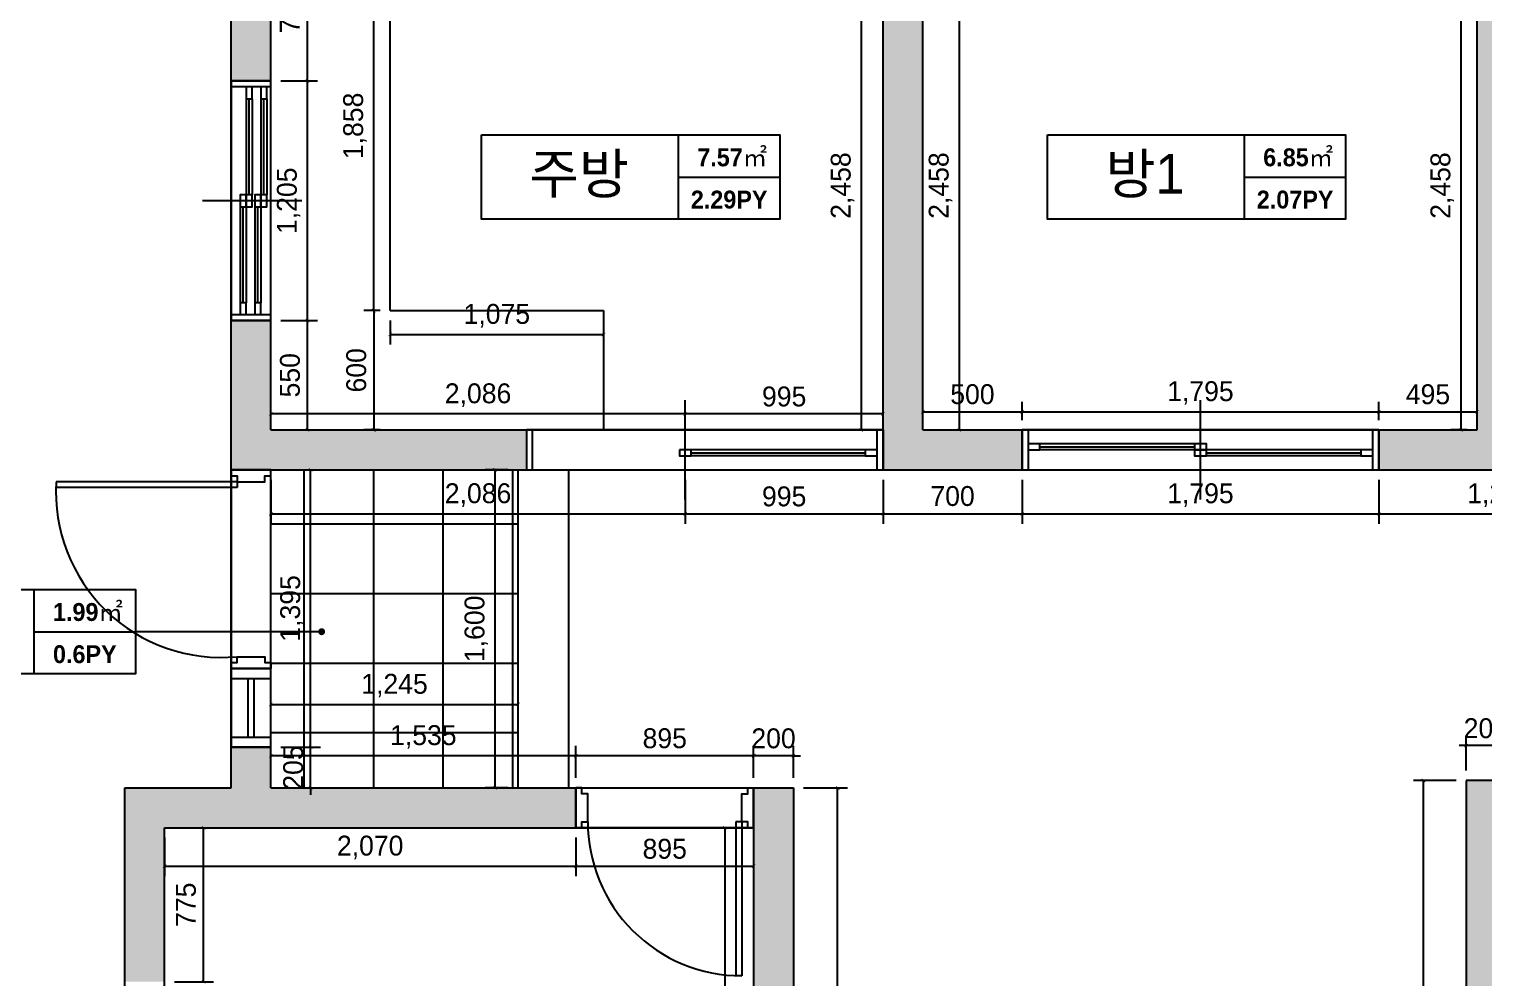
# Model space of a CAD drawing. Header units: inches. Extents: x 7740 to 83056, y -9304 to 75068.
# Drawn here: x 11438 to 18760, y 57904 to 62675 of the extents above; entities that cross this region are included whole.
import ezdxf
from ezdxf.enums import TextEntityAlignment as Align

# ---------------------------------------------------------------- set-up
doc = ezdxf.new("R2010")
doc.units = ezdxf.units.IN
doc.header["$LTSCALE"] = 50
doc.header["$MEASUREMENT"] = 0
for name, color, linetype in [('0-LINE', 7, 'Continuous'), ('02-WAL', 2, 'Continuous'), ('03-TEXT', 3, 'Continuous'), ('04-WIN', 4, 'Continuous'), ('06-FUR', 6, 'Continuous'), ('07-DIM', 5, 'Continuous'), ('07-DIM WAL', 5, 'Continuous'), ('08-HAT', 8, 'Continuous'), ('253', 253, 'Continuous'), ('도면층2', 2, 'Continuous'), ('도면층4', 4, 'Continuous'), ('도면층5', 5, 'Continuous')]:
    doc.layers.add(name, color=color, linetype=linetype)
doc.styles.add('넥슨고딕', font='NEXONLv1GothicBold.ttf')
doc.styles.add('마감재', font='stylu.ttf')
doc.styles.add('코레일둥고', font='Korail_Round_Gothic_Medium.ttf')
doc.dimstyles.new('벽치수 Copy of DIM-50', dxfattribs={"dimscale": 50, "dimtxt": 2, "dimasz": 0.7, "dimexe": 1, "dimexo": 1, "dimgap": 0.7, "dimtad": 1, "dimdec": 0, "dimzin": 1, "dimdsep": 46, "dimlunit": 6, "dimtxsty": '마감재', "dimblk": 'ARCHTICK', "dimcen": -0.09, "dimclrd": 256, "dimclre": 256, "dimclrt": 3, "dimadec": 0, "dimazin": 0, "dimtfac": 1, "dimtdec": 0, "dimtix": 1, "dimtmove": 2, "dimatfit": 0, "dimldrblk": 'ARCHTICK', "dimfxl": 0, "dimtolj": 1, "dimtzin": 0, "dimarcsym": 0})

# ---------------------------------------------------------------- blocks, each defined once
blk = doc.blocks.new('_ARCHTICK')
at = {"color": 0, "linetype": 'ByBlock', "const_width": 0.075}
blk.add_lwpolyline([(-0.25, -0.25), (0.25, 0.25)], dxfattribs=at)
blk = doc.blocks.new('*D10')
at = {"layer": '07-DIM', "lineweight": -2}
for p, q in [((18619.9, 58896.2), (18406.2, 58896.2)), ((18456.2, 55599.2), (18456.2, 58896.2)), ((18619.9, 55599.2), (18406.2, 55599.2))]:
    blk.add_line(p, q, dxfattribs=at)
at = {"layer": 'Defpoints', "color": 0}
for p in [(18456.2, 58896.2), (18669.9, 58896.2), (18669.9, 55599.2)]:
    blk.add_point(p, dxfattribs=at)
at = {"layer": '07-DIM', "lineweight": -2, "xscale": 35, "yscale": 35, "zscale": 35}
for p, rotation in [((18456.2, 58896.2), 90), ((18456.2, 55599.2), 270)]:
    blk.add_blockref('_ARCHTICK', p, dxfattribs=dict(at, rotation=rotation))
at = {"layer": '07-DIM', "color": 3, "insert": (18362.2, 57247.7), "char_height": 100, "attachment_point": 5, "rotation": 90, "style": '마감재'}
blk.add_mtext('\\A1;3,297', dxfattribs=at)
blk = doc.blocks.new('*D41')
at = {"layer": '07-DIM WAL', "lineweight": -2}
for p, q in [((15334.9, 58859.2), (15557.5, 58859.2)), ((15507.5, 55599.2), (15507.5, 58859.2)), ((15334.9, 55599.2), (15557.5, 55599.2))]:
    blk.add_line(p, q, dxfattribs=at)
at = {"layer": 'Defpoints', "color": 0}
for p in [(15284.9, 58859.2), (15507.5, 58859.2), (15284.9, 55599.2)]:
    blk.add_point(p, dxfattribs=at)
at = {"layer": '07-DIM WAL', "lineweight": -2, "xscale": 35, "yscale": 35, "zscale": 35}
for p, rotation in [((15507.5, 58859.2), 90), ((15507.5, 55599.2), 270)]:
    blk.add_blockref('_ARCHTICK', p, dxfattribs=dict(at, rotation=rotation))
at = {"layer": '07-DIM WAL', "color": 3, "insert": (15413.2, 57229.2), "char_height": 100, "attachment_point": 5, "rotation": 90, "style": '마감재'}
blk.add_mtext('\\A1;3,260', dxfattribs=at)
blk = doc.blocks.new('*D42')
at = {"layer": '07-DIM WAL', "lineweight": -2}
for p, q in [((15084.9, 59021.3), (15049.9, 59021.3)), ((15084.9, 58909.2), (15084.9, 59071.3)), ((15284.9, 59021.3), (15084.9, 59021.3)), ((15284.9, 58909.2), (15284.9, 59071.3)), ((15284.9, 59021.3), (15319.9, 59021.3))]:
    blk.add_line(p, q, dxfattribs=at)
at = {"layer": 'Defpoints', "color": 0}
for p in [(15084.9, 59021.3), (15084.9, 58859.2), (15284.9, 58859.2)]:
    blk.add_point(p, dxfattribs=at)
at = {"layer": '07-DIM WAL', "lineweight": -2, "xscale": 35, "yscale": 35, "zscale": 35}
blk.add_blockref('_ARCHTICK', (15084.9, 59021.3), dxfattribs=at)
at = {"layer": '07-DIM WAL', "lineweight": -2, "xscale": 35, "yscale": 35, "zscale": 35, "rotation": 180}
blk.add_blockref('_ARCHTICK', (15284.9, 59021.3), dxfattribs=at)
at = {"layer": '07-DIM WAL', "color": 3, "insert": (15184.9, 59108), "char_height": 100, "attachment_point": 5, "style": '마감재'}
blk.add_mtext('\\A1;200', dxfattribs=at)
blk = doc.blocks.new('*D43')
at = {"layer": '07-DIM WAL', "lineweight": -2}
for p, q in [((14189.9, 58909.2), (14189.9, 59071.3)), ((15084.9, 59021.3), (14189.9, 59021.3)), ((15084.9, 58909.2), (15084.9, 59071.3))]:
    blk.add_line(p, q, dxfattribs=at)
at = {"layer": 'Defpoints', "color": 0}
for p in [(14189.9, 59021.3), (14189.9, 58859.2), (15084.9, 58859.2)]:
    blk.add_point(p, dxfattribs=at)
at = {"layer": '07-DIM WAL', "lineweight": -2, "xscale": 35, "yscale": 35, "zscale": 35, "rotation": 180}
blk.add_blockref('_ARCHTICK', (14189.9, 59021.3), dxfattribs=at)
at = {"layer": '07-DIM WAL', "lineweight": -2, "xscale": 35, "yscale": 35, "zscale": 35}
blk.add_blockref('_ARCHTICK', (15084.9, 59021.3), dxfattribs=at)
at = {"layer": '07-DIM WAL', "color": 3, "insert": (14637.4, 59108.4), "char_height": 100, "attachment_point": 5, "style": '마감재'}
blk.add_mtext('\\A1;895', dxfattribs=at)
blk = doc.blocks.new('*D44')
at = {"layer": '07-DIM WAL', "lineweight": -2}
for p, q in [((12654.9, 58909.2), (12654.9, 59071.3)), ((14189.9, 59021.3), (12654.9, 59021.3)), ((14189.9, 58909.2), (14189.9, 59071.3))]:
    blk.add_line(p, q, dxfattribs=at)
at = {"layer": 'Defpoints', "color": 0}
for p in [(12654.9, 59021.3), (12654.9, 58859.2), (14189.9, 58859.2)]:
    blk.add_point(p, dxfattribs=at)
at = {"layer": '07-DIM WAL', "lineweight": -2, "xscale": 35, "yscale": 35, "zscale": 35, "rotation": 180}
blk.add_blockref('_ARCHTICK', (12654.9, 59021.3), dxfattribs=at)
at = {"layer": '07-DIM WAL', "lineweight": -2, "xscale": 35, "yscale": 35, "zscale": 35}
blk.add_blockref('_ARCHTICK', (14189.9, 59021.3), dxfattribs=at)
at = {"layer": '07-DIM WAL', "color": 3, "insert": (13422.4, 59115.3), "char_height": 100, "attachment_point": 5, "style": '마감재'}
blk.add_mtext('\\A1;1,535', dxfattribs=at)
blk = doc.blocks.new('*D45')
at = {"layer": '07-DIM WAL', "lineweight": -2}
for p, q in [((12855.4, 59064.2), (12855.4, 59099.2)), ((12704.9, 59064.2), (12905.4, 59064.2)), ((12855.4, 58859.2), (12855.4, 59064.2)), ((12704.9, 58859.2), (12905.4, 58859.2)), ((12855.4, 58859.2), (12855.4, 58824.2))]:
    blk.add_line(p, q, dxfattribs=at)
at = {"layer": 'Defpoints', "color": 0}
for p in [(12654.9, 59064.2), (12855.4, 59064.2), (12654.9, 58859.2)]:
    blk.add_point(p, dxfattribs=at)
at = {"layer": '07-DIM WAL', "lineweight": -2, "xscale": 35, "yscale": 35, "zscale": 35}
for p, rotation in [((12855.4, 59064.2), 270), ((12855.4, 58859.2), 90)]:
    blk.add_blockref('_ARCHTICK', p, dxfattribs=dict(at, rotation=rotation))
at = {"layer": '07-DIM WAL', "color": 3, "insert": (12767.9, 58961.7), "char_height": 100, "attachment_point": 5, "rotation": 90, "style": '마감재'}
blk.add_mtext('\\A1;205', dxfattribs=at)
blk = doc.blocks.new('*D46')
at = {"layer": '07-DIM WAL', "lineweight": -2}
for p, q in [((12704.9, 60459.2), (12905.4, 60459.2)), ((12855.4, 59064.2), (12855.4, 60459.2)), ((12704.9, 59064.2), (12905.4, 59064.2))]:
    blk.add_line(p, q, dxfattribs=at)
at = {"layer": 'Defpoints', "color": 0}
for p in [(12654.9, 60459.2), (12855.4, 60459.2), (12654.9, 59064.2)]:
    blk.add_point(p, dxfattribs=at)
at = {"layer": '07-DIM WAL', "lineweight": -2, "xscale": 35, "yscale": 35, "zscale": 35}
for p, rotation in [((12855.4, 60459.2), 90), ((12855.4, 59064.2), 270)]:
    blk.add_blockref('_ARCHTICK', p, dxfattribs=dict(at, rotation=rotation))
at = {"layer": '07-DIM WAL', "color": 3, "insert": (12761.4, 59761.7), "char_height": 100, "attachment_point": 5, "rotation": 90, "style": '마감재'}
blk.add_mtext('\\A1;1,395', dxfattribs=at)
blk = doc.blocks.new('*D47')
at = {"layer": '07-DIM WAL', "lineweight": -2}
for p, q in [((12654.9, 60409.2), (12654.9, 60187.5)), ((14740.9, 60409.2), (14740.9, 60187.5)), ((12654.9, 60237.5), (14740.9, 60237.5))]:
    blk.add_line(p, q, dxfattribs=at)
at = {"layer": 'Defpoints', "color": 0}
for p in [(12654.9, 60459.2), (14740.9, 60459.2), (14740.9, 60237.5)]:
    blk.add_point(p, dxfattribs=at)
at = {"layer": '07-DIM WAL', "lineweight": -2, "xscale": 35, "yscale": 35, "zscale": 35, "rotation": 180}
blk.add_blockref('_ARCHTICK', (12654.9, 60237.5), dxfattribs=at)
at = {"layer": '07-DIM WAL', "lineweight": -2, "xscale": 35, "yscale": 35, "zscale": 35}
blk.add_blockref('_ARCHTICK', (14740.9, 60237.5), dxfattribs=at)
at = {"layer": '07-DIM WAL', "color": 3, "insert": (13697.9, 60331.8), "char_height": 100, "attachment_point": 5, "style": '마감재'}
blk.add_mtext('\\A1;2,086', dxfattribs=at)
blk = doc.blocks.new('*D48')
at = {"layer": '07-DIM WAL', "lineweight": -2}
for p, q in [((14740.9, 60409.2), (14740.9, 60187.5)), ((15735.9, 60409.2), (15735.9, 60187.5)), ((14740.9, 60237.5), (15735.9, 60237.5))]:
    blk.add_line(p, q, dxfattribs=at)
at = {"layer": 'Defpoints', "color": 0}
for p in [(14740.9, 60459.2), (15735.9, 60459.2), (15735.9, 60237.5)]:
    blk.add_point(p, dxfattribs=at)
at = {"layer": '07-DIM WAL', "lineweight": -2, "xscale": 35, "yscale": 35, "zscale": 35, "rotation": 180}
blk.add_blockref('_ARCHTICK', (14740.9, 60237.5), dxfattribs=at)
at = {"layer": '07-DIM WAL', "lineweight": -2, "xscale": 35, "yscale": 35, "zscale": 35}
blk.add_blockref('_ARCHTICK', (15735.9, 60237.5), dxfattribs=at)
at = {"layer": '07-DIM WAL', "color": 3, "insert": (15238.4, 60324.6), "char_height": 100, "attachment_point": 5, "style": '마감재'}
blk.add_mtext('\\A1;995', dxfattribs=at)
blk = doc.blocks.new('*D49')
at = {"layer": '07-DIM WAL', "lineweight": -2}
for p, q in [((15735.9, 60409.2), (15735.9, 60187.5)), ((16435.9, 60409.2), (16435.9, 60187.5)), ((15735.9, 60237.5), (16435.9, 60237.5))]:
    blk.add_line(p, q, dxfattribs=at)
at = {"layer": 'Defpoints', "color": 0}
for p in [(15735.9, 60459.2), (16435.9, 60459.2), (16435.9, 60237.5)]:
    blk.add_point(p, dxfattribs=at)
at = {"layer": '07-DIM WAL', "lineweight": -2, "xscale": 35, "yscale": 35, "zscale": 35, "rotation": 180}
blk.add_blockref('_ARCHTICK', (15735.9, 60237.5), dxfattribs=at)
at = {"layer": '07-DIM WAL', "lineweight": -2, "xscale": 35, "yscale": 35, "zscale": 35}
blk.add_blockref('_ARCHTICK', (16435.9, 60237.5), dxfattribs=at)
at = {"layer": '07-DIM WAL', "color": 3, "insert": (16085.9, 60326.4), "char_height": 100, "attachment_point": 5, "style": '마감재'}
blk.add_mtext('\\A1;700', dxfattribs=at)
blk = doc.blocks.new('*D50')
at = {"layer": '07-DIM WAL', "lineweight": -2}
for p, q in [((16435.9, 60409.2), (16435.9, 60187.5)), ((18230.9, 60409.2), (18230.9, 60187.5)), ((16435.9, 60237.5), (18230.9, 60237.5))]:
    blk.add_line(p, q, dxfattribs=at)
at = {"layer": 'Defpoints', "color": 0}
for p in [(16435.9, 60459.2), (18230.9, 60459.2), (18230.9, 60237.5)]:
    blk.add_point(p, dxfattribs=at)
at = {"layer": '07-DIM WAL', "lineweight": -2, "xscale": 35, "yscale": 35, "zscale": 35, "rotation": 180}
blk.add_blockref('_ARCHTICK', (16435.9, 60237.5), dxfattribs=at)
at = {"layer": '07-DIM WAL', "lineweight": -2, "xscale": 35, "yscale": 35, "zscale": 35}
blk.add_blockref('_ARCHTICK', (18230.9, 60237.5), dxfattribs=at)
at = {"layer": '07-DIM WAL', "color": 3, "insert": (17333.4, 60331.5), "char_height": 100, "attachment_point": 5, "style": '마감재'}
blk.add_mtext('\\A1;1,795', dxfattribs=at)
blk = doc.blocks.new('*D51')
at = {"layer": '07-DIM WAL', "lineweight": -2}
for p, q in [((18230.9, 60409.2), (18230.9, 60187.5)), ((19455.9, 60409.2), (19455.9, 60187.5)), ((18230.9, 60237.5), (19455.9, 60237.5))]:
    blk.add_line(p, q, dxfattribs=at)
at = {"layer": 'Defpoints', "color": 0}
for p in [(18230.9, 60459.2), (19455.9, 60459.2), (19455.9, 60237.5)]:
    blk.add_point(p, dxfattribs=at)
at = {"layer": '07-DIM WAL', "lineweight": -2, "xscale": 35, "yscale": 35, "zscale": 35, "rotation": 180}
blk.add_blockref('_ARCHTICK', (18230.9, 60237.5), dxfattribs=at)
at = {"layer": '07-DIM WAL', "lineweight": -2, "xscale": 35, "yscale": 35, "zscale": 35}
blk.add_blockref('_ARCHTICK', (19455.9, 60237.5), dxfattribs=at)
at = {"layer": '07-DIM WAL', "color": 3, "insert": (18843.4, 60331.5), "char_height": 100, "attachment_point": 5, "style": '마감재'}
blk.add_mtext('\\A1;1,225', dxfattribs=at)
blk = doc.blocks.new('*D65')
at = {"layer": '07-DIM WAL', "lineweight": -2}
for p, q in [((18669.9, 58946.2), (18669.9, 59122)), ((18869.9, 58946.2), (18869.9, 59122)), ((18669.9, 59072), (18634.9, 59072)), ((18869.9, 59072), (18669.9, 59072)), ((18869.9, 59072), (18904.9, 59072))]:
    blk.add_line(p, q, dxfattribs=at)
at = {"layer": 'Defpoints', "color": 0}
for p in [(18669.9, 59072), (18669.9, 58896.2), (18869.9, 58896.2)]:
    blk.add_point(p, dxfattribs=at)
at = {"layer": '07-DIM WAL', "lineweight": -2, "xscale": 35, "yscale": 35, "zscale": 35}
blk.add_blockref('_ARCHTICK', (18669.9, 59072), dxfattribs=at)
at = {"layer": '07-DIM WAL', "lineweight": -2, "xscale": 35, "yscale": 35, "zscale": 35, "rotation": 180}
blk.add_blockref('_ARCHTICK', (18869.9, 59072), dxfattribs=at)
at = {"layer": '07-DIM WAL', "color": 3, "insert": (18769.9, 59158.8), "char_height": 100, "attachment_point": 5, "style": '마감재'}
blk.add_mtext('\\A1;200', dxfattribs=at)
blk = doc.blocks.new('*D80')
at = {"layer": '07-DIM WAL', "lineweight": -2}
for p, q in [((12169.9, 58659.2), (12366.7, 58659.2)), ((12316.7, 57884.2), (12316.7, 58659.2)), ((12169.9, 57884.2), (12366.7, 57884.2))]:
    blk.add_line(p, q, dxfattribs=at)
at = {"layer": 'Defpoints', "color": 0}
for p in [(12119.9, 58659.2), (12316.7, 58659.2), (12119.9, 57884.2)]:
    blk.add_point(p, dxfattribs=at)
at = {"layer": '07-DIM WAL', "lineweight": -2, "xscale": 35, "yscale": 35, "zscale": 35}
for p, rotation in [((12316.7, 58659.2), 90), ((12316.7, 57884.2), 270)]:
    blk.add_blockref('_ARCHTICK', p, dxfattribs=dict(at, rotation=rotation))
at = {"layer": '07-DIM WAL', "color": 3, "insert": (12228.1, 58271.7), "char_height": 100, "attachment_point": 5, "rotation": 90, "style": '마감재'}
blk.add_mtext('\\A1;775', dxfattribs=at)
blk = doc.blocks.new('*D81')
at = {"layer": '07-DIM WAL', "lineweight": -2}
for p, q in [((12119.9, 58609.2), (12119.9, 58415.5)), ((14189.9, 58609.2), (14189.9, 58415.5)), ((12119.9, 58465.5), (14189.9, 58465.5))]:
    blk.add_line(p, q, dxfattribs=at)
at = {"layer": 'Defpoints', "color": 0}
for p in [(12119.9, 58659.2), (14189.9, 58659.2), (14189.9, 58465.5)]:
    blk.add_point(p, dxfattribs=at)
at = {"layer": '07-DIM WAL', "lineweight": -2, "xscale": 35, "yscale": 35, "zscale": 35, "rotation": 180}
blk.add_blockref('_ARCHTICK', (12119.9, 58465.5), dxfattribs=at)
at = {"layer": '07-DIM WAL', "lineweight": -2, "xscale": 35, "yscale": 35, "zscale": 35}
blk.add_blockref('_ARCHTICK', (14189.9, 58465.5), dxfattribs=at)
at = {"layer": '07-DIM WAL', "color": 3, "insert": (13154.9, 58559.8), "char_height": 100, "attachment_point": 5, "style": '마감재'}
blk.add_mtext('\\A1;2,070', dxfattribs=at)
blk = doc.blocks.new('*D82')
at = {"layer": '07-DIM WAL', "lineweight": -2}
for p, q in [((14189.9, 58609.2), (14189.9, 58415.5)), ((15084.9, 58609.2), (15084.9, 58415.5)), ((14189.9, 58465.5), (15084.9, 58465.5))]:
    blk.add_line(p, q, dxfattribs=at)
at = {"layer": 'Defpoints', "color": 0}
for p in [(14189.9, 58659.2), (15084.9, 58659.2), (15084.9, 58465.5)]:
    blk.add_point(p, dxfattribs=at)
at = {"layer": '07-DIM WAL', "lineweight": -2, "xscale": 35, "yscale": 35, "zscale": 35, "rotation": 180}
blk.add_blockref('_ARCHTICK', (14189.9, 58465.5), dxfattribs=at)
at = {"layer": '07-DIM WAL', "lineweight": -2, "xscale": 35, "yscale": 35, "zscale": 35}
blk.add_blockref('_ARCHTICK', (15084.9, 58465.5), dxfattribs=at)
at = {"layer": '07-DIM WAL', "color": 3, "insert": (14637.4, 58552.6), "char_height": 100, "attachment_point": 5, "style": '마감재'}
blk.add_mtext('\\A1;895', dxfattribs=at)
blk = doc.blocks.new('*D83')
at = {"layer": '07-DIM WAL', "lineweight": -2}
for p, q in [((15034.9, 58659.2), (14889.6, 58659.2)), ((14939.6, 58659.2), (14939.6, 55599.2)), ((15034.9, 55599.2), (14889.6, 55599.2))]:
    blk.add_line(p, q, dxfattribs=at)
at = {"layer": 'Defpoints', "color": 0}
for p in [(15084.9, 58659.2), (14939.6, 55599.2), (15084.9, 55599.2)]:
    blk.add_point(p, dxfattribs=at)
at = {"layer": '07-DIM WAL', "lineweight": -2, "xscale": 35, "yscale": 35, "zscale": 35}
for p, rotation in [((14939.6, 58659.2), 90), ((14939.6, 55599.2), 270)]:
    blk.add_blockref('_ARCHTICK', p, dxfattribs=dict(at, rotation=rotation))
at = {"layer": '07-DIM WAL', "color": 3, "insert": (14845.2, 57129.2), "char_height": 100, "attachment_point": 5, "rotation": 90, "style": '마감재'}
blk.add_mtext('\\A1;3,060', dxfattribs=at)
blk = doc.blocks.new('*D84')
at = {"layer": '07-DIM WAL', "lineweight": -2}
for p, q in [((12654.9, 58909.2), (12654.9, 59329.5)), ((13899.9, 58909.2), (13899.9, 59329.5)), ((12654.9, 59279.5), (13899.9, 59279.5))]:
    blk.add_line(p, q, dxfattribs=at)
at = {"layer": 'Defpoints', "color": 0}
for p in [(13899.9, 59279.5), (12654.9, 58859.2), (13899.9, 58859.2)]:
    blk.add_point(p, dxfattribs=at)
at = {"layer": '07-DIM WAL', "lineweight": -2, "xscale": 35, "yscale": 35, "zscale": 35, "rotation": 180}
blk.add_blockref('_ARCHTICK', (12654.9, 59279.5), dxfattribs=at)
at = {"layer": '07-DIM WAL', "lineweight": -2, "xscale": 35, "yscale": 35, "zscale": 35}
blk.add_blockref('_ARCHTICK', (13899.9, 59279.5), dxfattribs=at)
at = {"layer": '07-DIM WAL', "color": 3, "insert": (13277.4, 59373.5), "char_height": 100, "attachment_point": 5, "style": '마감재'}
blk.add_mtext('\\A1;1,245', dxfattribs=at)
blk = doc.blocks.new('*D85')
at = {"layer": '07-DIM WAL', "lineweight": -2}
for p, q in [((12704.9, 61209.2), (12889.2, 61209.2)), ((12839.2, 60659.2), (12839.2, 61209.2)), ((12704.9, 60659.2), (12889.2, 60659.2))]:
    blk.add_line(p, q, dxfattribs=at)
at = {"layer": 'Defpoints', "color": 0}
for p in [(12654.9, 61209.2), (12839.2, 61209.2), (12654.9, 60659.2)]:
    blk.add_point(p, dxfattribs=at)
at = {"layer": '07-DIM WAL', "lineweight": -2, "xscale": 35, "yscale": 35, "zscale": 35}
for p, rotation in [((12839.2, 61209.2), 90), ((12839.2, 60659.2), 270)]:
    blk.add_blockref('_ARCHTICK', p, dxfattribs=dict(at, rotation=rotation))
at = {"layer": '07-DIM WAL', "color": 3, "insert": (12751.6, 60934.2), "char_height": 100, "attachment_point": 5, "rotation": 90, "style": '마감재'}
blk.add_mtext('\\A1;550', dxfattribs=at)
blk = doc.blocks.new('*D86')
at = {"layer": '07-DIM WAL', "lineweight": -2}
for p, q in [((12704.9, 62414.2), (12889.2, 62414.2)), ((12839.2, 61209.2), (12839.2, 62414.2)), ((12704.9, 61209.2), (12889.2, 61209.2))]:
    blk.add_line(p, q, dxfattribs=at)
at = {"layer": 'Defpoints', "color": 0}
for p in [(12654.9, 62414.2), (12839.2, 62414.2), (12654.9, 61209.2)]:
    blk.add_point(p, dxfattribs=at)
at = {"layer": '07-DIM WAL', "lineweight": -2, "xscale": 35, "yscale": 35, "zscale": 35}
for p, rotation in [((12839.2, 62414.2), 90), ((12839.2, 61209.2), 270)]:
    blk.add_blockref('_ARCHTICK', p, dxfattribs=dict(at, rotation=rotation))
at = {"layer": '07-DIM WAL', "color": 3, "insert": (12744.8, 61811.7), "char_height": 100, "attachment_point": 5, "rotation": 90, "style": '마감재'}
blk.add_mtext('\\A1;1,205', dxfattribs=at)
blk = doc.blocks.new('*D87')
at = {"layer": '07-DIM WAL', "lineweight": -2}
for p, q in [((12704.9, 63117.2), (12889.2, 63117.2)), ((12839.2, 62414.2), (12839.2, 63117.2)), ((12704.9, 62414.2), (12889.2, 62414.2))]:
    blk.add_line(p, q, dxfattribs=at)
at = {"layer": 'Defpoints', "color": 0}
for p in [(12654.9, 63117.2), (12839.2, 63117.2), (12654.9, 62414.2)]:
    blk.add_point(p, dxfattribs=at)
at = {"layer": '07-DIM WAL', "lineweight": -2, "xscale": 35, "yscale": 35, "zscale": 35}
for p, rotation in [((12839.2, 63117.2), 90), ((12839.2, 62414.2), 270)]:
    blk.add_blockref('_ARCHTICK', p, dxfattribs=dict(at, rotation=rotation))
at = {"layer": '07-DIM WAL', "color": 3, "insert": (12750.2, 62765.7), "char_height": 100, "attachment_point": 5, "rotation": 90, "style": '마감재'}
blk.add_mtext('\\A1;703', dxfattribs=at)
blk = doc.blocks.new('*D93')
at = {"layer": '07-DIM WAL', "lineweight": -2}
for p, q in [((15685.9, 63117.2), (15576.2, 63117.2)), ((15626.2, 63117.2), (15626.2, 60659.2)), ((15685.9, 60659.2), (15576.2, 60659.2))]:
    blk.add_line(p, q, dxfattribs=at)
at = {"layer": 'Defpoints', "color": 0}
for p in [(15735.9, 63117.2), (15626.2, 60659.2), (15735.9, 60659.2)]:
    blk.add_point(p, dxfattribs=at)
at = {"layer": '07-DIM WAL', "lineweight": -2, "xscale": 35, "yscale": 35, "zscale": 35}
for p, rotation in [((15626.2, 63117.2), 90), ((15626.2, 60659.2), 270)]:
    blk.add_blockref('_ARCHTICK', p, dxfattribs=dict(at, rotation=rotation))
at = {"layer": '07-DIM WAL', "color": 3, "insert": (15532.2, 61888.2), "char_height": 100, "attachment_point": 5, "rotation": 90, "style": '마감재'}
blk.add_mtext('\\A1;2,458', dxfattribs=at)
blk = doc.blocks.new('*D94')
at = {"layer": '07-DIM WAL', "lineweight": -2}
for p, q in [((14740.9, 60709.2), (14740.9, 60789.8)), ((15735.9, 60709.2), (15735.9, 60789.8)), ((15735.9, 60739.8), (14740.9, 60739.8))]:
    blk.add_line(p, q, dxfattribs=at)
at = {"layer": 'Defpoints', "color": 0}
for p in [(14740.9, 60739.8), (14740.9, 60659.2), (15735.9, 60659.2)]:
    blk.add_point(p, dxfattribs=at)
at = {"layer": '07-DIM WAL', "lineweight": -2, "xscale": 35, "yscale": 35, "zscale": 35, "rotation": 180}
blk.add_blockref('_ARCHTICK', (14740.9, 60739.8), dxfattribs=at)
at = {"layer": '07-DIM WAL', "lineweight": -2, "xscale": 35, "yscale": 35, "zscale": 35}
blk.add_blockref('_ARCHTICK', (15735.9, 60739.8), dxfattribs=at)
at = {"layer": '07-DIM WAL', "color": 3, "insert": (15238.4, 60827), "char_height": 100, "attachment_point": 5, "style": '마감재'}
blk.add_mtext('\\A1;995', dxfattribs=at)
blk = doc.blocks.new('*D95')
at = {"layer": '07-DIM WAL', "lineweight": -2}
for p, q in [((12654.9, 60709.2), (12654.9, 60789.8)), ((14740.9, 60709.2), (14740.9, 60789.8)), ((14740.9, 60739.8), (12654.9, 60739.8))]:
    blk.add_line(p, q, dxfattribs=at)
at = {"layer": 'Defpoints', "color": 0}
for p in [(12654.9, 60739.8), (12654.9, 60659.2), (14740.9, 60659.2)]:
    blk.add_point(p, dxfattribs=at)
at = {"layer": '07-DIM WAL', "lineweight": -2, "xscale": 35, "yscale": 35, "zscale": 35, "rotation": 180}
blk.add_blockref('_ARCHTICK', (12654.9, 60739.8), dxfattribs=at)
at = {"layer": '07-DIM WAL', "lineweight": -2, "xscale": 35, "yscale": 35, "zscale": 35}
blk.add_blockref('_ARCHTICK', (14740.9, 60739.8), dxfattribs=at)
at = {"layer": '07-DIM WAL', "color": 3, "insert": (13697.9, 60834.2), "char_height": 100, "attachment_point": 5, "style": '마감재'}
blk.add_mtext('\\A1;2,086', dxfattribs=at)
blk = doc.blocks.new('*D96')
at = {"layer": '07-DIM WAL', "lineweight": -2}
for p, q in [((13204.9, 63117.2), (13122.5, 63117.2)), ((13172.5, 61259.2), (13172.5, 63117.2)), ((13204.9, 61259.2), (13122.5, 61259.2))]:
    blk.add_line(p, q, dxfattribs=at)
at = {"layer": 'Defpoints', "color": 0}
for p in [(13172.5, 63117.2), (13254.9, 63117.2), (13254.9, 61259.2)]:
    blk.add_point(p, dxfattribs=at)
at = {"layer": '07-DIM WAL', "lineweight": -2, "xscale": 35, "yscale": 35, "zscale": 35}
for p, rotation in [((13172.5, 63117.2), 90), ((13172.5, 61259.2), 270)]:
    blk.add_blockref('_ARCHTICK', p, dxfattribs=dict(at, rotation=rotation))
at = {"layer": '07-DIM WAL', "color": 3, "insert": (13078.5, 62188.2), "char_height": 100, "attachment_point": 5, "rotation": 90, "style": '마감재'}
blk.add_mtext('\\A1;1,858', dxfattribs=at)
blk = doc.blocks.new('*D97')
at = {"layer": '07-DIM WAL', "lineweight": -2}
for p, q in [((13204.9, 61259.2), (13122.5, 61259.2)), ((13172.5, 61259.2), (13172.5, 60659.2)), ((13204.9, 60659.2), (13122.5, 60659.2))]:
    blk.add_line(p, q, dxfattribs=at)
at = {"layer": 'Defpoints', "color": 0}
for p in [(13254.9, 61259.2), (13172.5, 60659.2), (13254.9, 60659.2)]:
    blk.add_point(p, dxfattribs=at)
at = {"layer": '07-DIM WAL', "lineweight": -2, "xscale": 35, "yscale": 35, "zscale": 35}
for p, rotation in [((13172.5, 61259.2), 90), ((13172.5, 60659.2), 270)]:
    blk.add_blockref('_ARCHTICK', p, dxfattribs=dict(at, rotation=rotation))
at = {"layer": '07-DIM WAL', "color": 3, "insert": (13085.3, 60959.2), "char_height": 100, "attachment_point": 5, "rotation": 90, "style": '마감재'}
blk.add_mtext('\\A1;600', dxfattribs=at)
blk = doc.blocks.new('*D98')
at = {"layer": '07-DIM WAL', "lineweight": -2}
for p, q in [((13254.9, 61209.2), (13254.9, 61089.2)), ((14329.9, 61209.2), (14329.9, 61089.2)), ((13254.9, 61139.2), (14329.9, 61139.2))]:
    blk.add_line(p, q, dxfattribs=at)
at = {"layer": 'Defpoints', "color": 0}
for p in [(13254.9, 61259.2), (14329.9, 61259.2), (14329.9, 61139.2)]:
    blk.add_point(p, dxfattribs=at)
at = {"layer": '07-DIM WAL', "lineweight": -2, "xscale": 35, "yscale": 35, "zscale": 35, "rotation": 180}
blk.add_blockref('_ARCHTICK', (13254.9, 61139.2), dxfattribs=at)
at = {"layer": '07-DIM WAL', "lineweight": -2, "xscale": 35, "yscale": 35, "zscale": 35}
blk.add_blockref('_ARCHTICK', (14329.9, 61139.2), dxfattribs=at)
at = {"layer": '07-DIM WAL', "color": 3, "insert": (13792.4, 61233.6), "char_height": 100, "attachment_point": 5, "style": '마감재'}
blk.add_mtext('\\A1;1,075', dxfattribs=at)
blk = doc.blocks.new('*D99')
at = {"layer": '07-DIM WAL', "lineweight": -2}
for p, q in [((15985.9, 63117.2), (16169.3, 63117.2)), ((16119.3, 63117.2), (16119.3, 60659.2)), ((15985.9, 60659.2), (16169.3, 60659.2))]:
    blk.add_line(p, q, dxfattribs=at)
at = {"layer": 'Defpoints', "color": 0}
for p in [(15935.9, 63117.2), (15935.9, 60659.2), (16119.3, 60659.2)]:
    blk.add_point(p, dxfattribs=at)
at = {"layer": '07-DIM WAL', "lineweight": -2, "xscale": 35, "yscale": 35, "zscale": 35}
for p, rotation in [((16119.3, 63117.2), 90), ((16119.3, 60659.2), 270)]:
    blk.add_blockref('_ARCHTICK', p, dxfattribs=dict(at, rotation=rotation))
at = {"layer": '07-DIM WAL', "color": 3, "insert": (16025.3, 61888.2), "char_height": 100, "attachment_point": 5, "rotation": 90, "style": '마감재'}
blk.add_mtext('\\A1;2,458', dxfattribs=at)
blk = doc.blocks.new('*D103')
at = {"layer": '07-DIM WAL', "lineweight": -2}
for p, q in [((18675.9, 63117.2), (18594.3, 63117.2)), ((18644.3, 63117.2), (18644.3, 60659.2)), ((18675.9, 60659.2), (18594.3, 60659.2))]:
    blk.add_line(p, q, dxfattribs=at)
at = {"layer": 'Defpoints', "color": 0}
for p in [(18725.9, 63117.2), (18644.3, 60659.2), (18725.9, 60659.2)]:
    blk.add_point(p, dxfattribs=at)
at = {"layer": '07-DIM WAL', "lineweight": -2, "xscale": 35, "yscale": 35, "zscale": 35}
for p, rotation in [((18644.3, 63117.2), 90), ((18644.3, 60659.2), 270)]:
    blk.add_blockref('_ARCHTICK', p, dxfattribs=dict(at, rotation=rotation))
at = {"layer": '07-DIM WAL', "color": 3, "insert": (18550.3, 61888.2), "char_height": 100, "attachment_point": 5, "rotation": 90, "style": '마감재'}
blk.add_mtext('\\A1;2,458', dxfattribs=at)
blk = doc.blocks.new('*D104')
at = {"layer": '07-DIM WAL', "lineweight": -2}
for p, q in [((15935.9, 60709.2), (15935.9, 60801.1)), ((16435.9, 60709.2), (16435.9, 60801.1)), ((15935.9, 60751.1), (16435.9, 60751.1))]:
    blk.add_line(p, q, dxfattribs=at)
at = {"layer": 'Defpoints', "color": 0}
for p in [(16435.9, 60751.1), (15935.9, 60659.2), (16435.9, 60659.2)]:
    blk.add_point(p, dxfattribs=at)
at = {"layer": '07-DIM WAL', "lineweight": -2, "xscale": 35, "yscale": 35, "zscale": 35, "rotation": 180}
blk.add_blockref('_ARCHTICK', (15935.9, 60751.1), dxfattribs=at)
at = {"layer": '07-DIM WAL', "lineweight": -2, "xscale": 35, "yscale": 35, "zscale": 35}
blk.add_blockref('_ARCHTICK', (16435.9, 60751.1), dxfattribs=at)
at = {"layer": '07-DIM WAL', "color": 3, "insert": (16185.9, 60838.6), "char_height": 100, "attachment_point": 5, "style": '마감재'}
blk.add_mtext('\\A1;500', dxfattribs=at)
blk = doc.blocks.new('*D105')
at = {"layer": '07-DIM WAL', "lineweight": -2}
for p, q in [((16435.9, 60709.2), (16435.9, 60801.1)), ((18230.9, 60709.2), (18230.9, 60801.1)), ((16435.9, 60751.1), (18230.9, 60751.1))]:
    blk.add_line(p, q, dxfattribs=at)
at = {"layer": 'Defpoints', "color": 0}
for p in [(18230.9, 60751.1), (16435.9, 60659.2), (18230.9, 60659.2)]:
    blk.add_point(p, dxfattribs=at)
at = {"layer": '07-DIM WAL', "lineweight": -2, "xscale": 35, "yscale": 35, "zscale": 35, "rotation": 180}
blk.add_blockref('_ARCHTICK', (16435.9, 60751.1), dxfattribs=at)
at = {"layer": '07-DIM WAL', "lineweight": -2, "xscale": 35, "yscale": 35, "zscale": 35}
blk.add_blockref('_ARCHTICK', (18230.9, 60751.1), dxfattribs=at)
at = {"layer": '07-DIM WAL', "color": 3, "insert": (17333.4, 60845.1), "char_height": 100, "attachment_point": 5, "style": '마감재'}
blk.add_mtext('\\A1;1,795', dxfattribs=at)
blk = doc.blocks.new('*D106')
at = {"layer": '07-DIM WAL', "lineweight": -2}
for p, q in [((18230.9, 60709.2), (18230.9, 60801.1)), ((18725.9, 60709.2), (18725.9, 60801.1)), ((18230.9, 60751.1), (18725.9, 60751.1))]:
    blk.add_line(p, q, dxfattribs=at)
at = {"layer": 'Defpoints', "color": 0}
for p in [(18725.9, 60751.1), (18230.9, 60659.2), (18725.9, 60659.2)]:
    blk.add_point(p, dxfattribs=at)
at = {"layer": '07-DIM WAL', "lineweight": -2, "xscale": 35, "yscale": 35, "zscale": 35, "rotation": 180}
blk.add_blockref('_ARCHTICK', (18230.9, 60751.1), dxfattribs=at)
at = {"layer": '07-DIM WAL', "lineweight": -2, "xscale": 35, "yscale": 35, "zscale": 35}
blk.add_blockref('_ARCHTICK', (18725.9, 60751.1), dxfattribs=at)
at = {"layer": '07-DIM WAL', "color": 3, "insert": (18478.4, 60838.3), "char_height": 100, "attachment_point": 5, "style": '마감재'}
blk.add_mtext('\\A1;495', dxfattribs=at)
blk = doc.blocks.new('*D130')
at = {"layer": '07-DIM WAL', "lineweight": -2}
for p, q in [((13849.9, 60459.2), (13733.6, 60459.2)), ((13783.6, 58859.2), (13783.6, 60459.2)), ((13849.9, 58859.2), (13733.6, 58859.2))]:
    blk.add_line(p, q, dxfattribs=at)
at = {"layer": 'Defpoints', "color": 0}
for p in [(13783.6, 60459.2), (13899.9, 60459.2), (13899.9, 58859.2)]:
    blk.add_point(p, dxfattribs=at)
at = {"layer": '07-DIM WAL', "lineweight": -2, "xscale": 35, "yscale": 35, "zscale": 35}
for p, rotation in [((13783.6, 60459.2), 90), ((13783.6, 58859.2), 270)]:
    blk.add_blockref('_ARCHTICK', p, dxfattribs=dict(at, rotation=rotation))
at = {"layer": '07-DIM WAL', "color": 3, "insert": (13689.2, 59659.2), "char_height": 100, "attachment_point": 5, "rotation": 90, "style": '마감재'}
blk.add_mtext('\\A1;1,600', dxfattribs=at)

msp = doc.modelspace()

# ---------------------------------------------------------------- hatches: boundary and pattern name
at = {"layer": '08-HAT'}
h = msp.add_hatch(color=256, dxfattribs=at)
h.dxf.hatch_style = 1
h.paths.add_polyline_path([(14189.9, 58859.2), (12654.9, 58859.2), (12654.9, 59064.2), (12454.9, 59064.2), (12454.9, 58859.2), (11919.9, 58859.2), (11919.9, 57884.2), (12119.9, 57884.2), (12119.9, 58659.2), (14189.9, 58659.2)])
h.paths.add_polyline_path([(12824.9, 55599.2), (12119.9, 55599.2), (12119.9, 56379.2), (11919.9, 56379.2), (11919.9, 55399.2), (12824.9, 55399.2)])
h.paths.add_polyline_path([(15594.9, 55599.2), (15284.9, 55599.2), (15284.9, 58859.2), (15084.9, 58859.2), (15084.9, 58659.2), (15084.9, 55599.2), (14329.9, 55599.2), (14329.9, 55399.2), (15594.9, 55399.2)])
h.paths.add_polyline_path([(19640.9, 55639.2), (18869.9, 55639.2), (18869.9, 58696.2), (18869.9, 58896.2), (18669.9, 58896.2), (18669.9, 55599.2), (18359.9, 55599.2), (18359.9, 55399.2), (19640.9, 55399.2)])
h.paths.add_polyline_path([(23045.9, 56564.2), (22845.9, 56564.2), (22845.9, 55639.2), (22045.9, 55639.2), (22045.9, 55439.2), (22045.9, 55399.2), (23045.9, 55399.2)])
h.paths.add_polyline_path([(23144.9, 58896.2), (22944.9, 58896.2), (22064.9, 58896.2), (22064.9, 58984.2), (21864.9, 58984.2), (21864.9, 58896.2), (19869.9, 58896.2), (19869.9, 58696.2), (22845.9, 58696.2), (22845.9, 57764.2), (23045.9, 57764.2), (23045.9, 58696.2), (23144.9, 58696.2)])
h.paths.add_polyline_path([(23144.9, 60659.2), (21190.9, 60659.2), (21190.9, 63104.2), (21332.9, 63104.2), (21332.9, 63317.2), (21132.9, 63317.2), (20485.9, 63317.2), (20485.9, 63104.2), (20990.9, 63104.2), (20990.9, 60659.2), (20205.9, 60659.2), (20205.9, 60459.2), (21864.9, 60459.2), (21864.9, 60359.2), (22064.9, 60359.2), (22064.9, 60459.2), (23144.9, 60459.2)])
h.paths.add_polyline_path([(19345.9, 63304.2), (19345.9, 63317.2), (18235.9, 63317.2), (18235.9, 63117.2), (18725.9, 63117.2), (18725.9, 60659.2), (18230.9, 60659.2), (18230.9, 60459.2), (19455.9, 60459.2), (19455.9, 60659.2), (18925.9, 60659.2), (18925.9, 63104.2), (19345.9, 63104.2)])
h.paths.add_polyline_path([(16435.9, 63317.2), (15635.9, 63317.2), (15635.9, 63117.2), (15735.9, 63117.2), (15735.9, 60459.2), (16435.9, 60459.2), (16435.9, 60659.2), (15935.9, 60659.2), (15935.9, 63117.2), (16435.9, 63117.2)])
h.paths.add_polyline_path([(12670.9, 63317.2), (12292.9, 63317.2), (12292.9, 63117.2), (12454.9, 63117.2), (12454.9, 62414.2), (12654.9, 62414.2), (12654.9, 63117.2), (12670.9, 63117.2)])
h.paths.add_polyline_path([(13940.9, 60659.2), (12654.9, 60659.2), (12654.9, 61209.2), (12454.9, 61209.2), (12454.9, 60459.2), (12654.9, 60459.2), (13940.9, 60459.2)])
h.paths.add_polyline_path([(14875.9, 63317.2), (14430.9, 63317.2), (14430.9, 63117.2), (14875.9, 63117.2)])
h.paths.add_polyline_path([(12492.9, 64642.2), (12292.9, 64642.2), (12292.9, 64442.2), (12492.9, 64442.2)])
h.paths.add_polyline_path([(16435.9, 64442.2), (16435.9, 64642.2), (16235.9, 64642.2), (16235.9, 64442.2), (16235.9, 63317.2), (16435.9, 63317.2)])
h.paths.add_polyline_path([(21332.9, 64642.2), (21132.9, 64642.2), (21132.9, 64442.2), (21332.9, 64442.2)])
h = msp.add_hatch(dxfattribs=at)
h.set_pattern_fill('NET', color=256, scale=2800)
h.set_pattern_definition([(0, (2322.66, 46187.14), (0, 350), []), (90, (2322.66, 46187.14), (-350, 2e-14), [])])
h.paths.add_polyline_path([(13899.9, 60459.2), (12654.9, 60459.2), (12654.9, 60429.2), (12654.9, 59064.2), (12654.9, 58859.2), (13899.9, 58859.2)])

# ---------------------------------------------------------------- linework, layer by layer
at = {"layer": '0-LINE'}
for p, q in [((13899.9, 58859.2), (13899.9, 60459.2)), ((14154.9, 58859.2), (14154.9, 60459.2))]:
    msp.add_line(p, q, dxfattribs=at)
at = {"layer": '02-WAL'}
for p, q in [((12454.9, 58859.2), (12454.9, 63117.2)), ((12654.9, 60659.2), (12654.9, 63117.2)), ((15735.9, 60459.2), (15735.9, 63117.2)), ((15935.9, 60659.2), (15935.9, 63117.2)), ((18725.9, 60659.2), (18725.9, 63117.2)), ((12654.9, 62414.2), (12454.9, 62414.2)), ((12654.9, 61209.2), (12454.9, 61209.2)), ((12654.9, 60659.2), (15735.9, 60659.2)), ((14740.9, 60459.2), (14740.9, 60659.2)), ((15935.9, 60659.2), (18725.9, 60659.2)), ((16435.9, 60459.2), (16435.9, 60659.2)), ((18230.9, 60459.2), (18230.9, 60659.2)), ((12454.9, 60459.2), (21864.9, 60459.2)), ((12654.9, 58859.2), (12654.9, 60459.2)), ((12654.9, 59064.2), (12454.9, 59064.2)), ((18669.9, 58896.2), (18669.9, 55599.2)), ((21864.9, 58896.2), (18669.9, 58896.2)), ((11919.9, 58859.2), (12454.9, 58859.2)), ((11919.9, 55399.2), (11919.9, 58859.2)), ((12654.9, 58859.2), (15284.9, 58859.2)), ((14189.9, 58659.2), (14189.9, 58859.2)), ((15084.9, 58859.2), (15084.9, 55599.2)), ((15284.9, 58859.2), (15284.9, 55599.2)), ((12119.9, 55599.2), (12119.9, 58659.2)), ((12119.9, 58659.2), (15084.9, 58659.2))]:
    msp.add_line(p, q, dxfattribs=at)
at = {"layer": '04-WIN'}
for p, q in [((12539.9, 59409.2), (12539.9, 59114.2)), ((12569.9, 59409.2), (12569.9, 59114.2)), ((15024.9, 58689.2), (15024.9, 57914.2))]:
    msp.add_line(p, q, dxfattribs=at)
at = {"layer": '06-FUR'}
for p, q in [((13254.9, 61259.2), (13254.9, 63117.2)), ((13254.9, 61259.2), (14329.9, 61259.2)), ((14329.9, 61259.2), (14329.9, 60659.2))]:
    msp.add_line(p, q, dxfattribs=at)
at = {"layer": '253'}
for p, q in [((14706.2, 61718.7), (14706.2, 62143.2)), ((17554.5, 61718.7), (17554.5, 62143.2)), ((14706.2, 61931), (15215.9, 61931)), ((17554.5, 61931), (18064.1, 61931)), ((11463.5, 59432.6), (11463.5, 59857.1)), ((11463.5, 59644.8), (11973.1, 59644.8))]:
    msp.add_line(p, q, dxfattribs=at)
for points in [[(13715.9, 62143.2), (15215.9, 62143.2), (15215.9, 61718.7), (13715.9, 61718.7)], [(16564.1, 62143.2), (18064.1, 62143.2), (18064.1, 61718.7), (16564.1, 61718.7)], [(10473.1, 59857.1), (11973.1, 59857.1), (11973.1, 59432.6), (10473.1, 59432.6)]]:
    msp.add_lwpolyline(points, close=True, dxfattribs=at)
at = {"layer": '도면층2'}
for p, q in [((12454.9, 62414.2), (12654.9, 62414.2)), ((12454.9, 61209.2), (12654.9, 61209.2)), ((13940.9, 60659.2), (13940.9, 60459.2)), ((15735.9, 60659.2), (15735.9, 60459.2)), ((16435.9, 60659.2), (16435.9, 60459.2)), ((18230.9, 60659.2), (18230.9, 60459.2)), ((12454.9, 60459.2), (12654.9, 60459.2)), ((12454.9, 59459.2), (12654.9, 59459.2)), ((12454.9, 59064.2), (12654.9, 59064.2)), ((14189.9, 58659.2), (14189.9, 58859.2)), ((15084.9, 58659.2), (15084.9, 58859.2))]:
    msp.add_line(p, q, dxfattribs=at)
at = {"layer": '도면층4'}
for p, q in [((12654.9, 62414.2), (12454.9, 62414.2)), ((12454.9, 62414.2), (12454.9, 61209.2)), ((12654.9, 62384.2), (12454.9, 62384.2)), ((12654.9, 61209.2), (12654.9, 62414.2)), ((12545.3, 61841.7), (12545.3, 62324.2)), ((12619.1, 61841.7), (12619.1, 62324.2)), ((12810.3, 61811.7), (12310.3, 61811.7)), ((12515.3, 61299.2), (12515.3, 61781.7)), ((12589.1, 61299.2), (12589.1, 61781.7)), ((12454.9, 61239.2), (12654.9, 61239.2)), ((12454.9, 61209.2), (12654.9, 61209.2)), ((14740.9, 60309.2), (14740.9, 60809.2)), ((17333.4, 60309.2), (17333.4, 60809.2)), ((15735.9, 60659.2), (13940.9, 60659.2)), ((13940.9, 60659.2), (13940.9, 60459.2)), ((13970.9, 60659.2), (13970.9, 60459.2)), ((15705.9, 60459.2), (15705.9, 60659.2)), ((15735.9, 60459.2), (15735.9, 60659.2)), ((18230.9, 60659.2), (16435.9, 60659.2)), ((16435.9, 60659.2), (16435.9, 60459.2)), ((16465.9, 60659.2), (16465.9, 60459.2)), ((18200.9, 60459.2), (18200.9, 60659.2)), ((18230.9, 60459.2), (18230.9, 60659.2)), ((16525.9, 60574.2), (17303.4, 60574.2)), ((14770.9, 60544.2), (15645.9, 60544.2)), ((17363.4, 60544.2), (18140.9, 60544.2)), ((12654.9, 60459.2), (12454.9, 60459.2)), ((12454.9, 60459.2), (12454.9, 59064.2)), ((12454.9, 60459.2), (12654.9, 60459.2)), ((12654.9, 59064.2), (12654.9, 60459.2)), ((13940.9, 60459.2), (15735.9, 60459.2)), ((16435.9, 60459.2), (18230.9, 60459.2)), ((12484.9, 60399.2), (11574.9, 60399.2)), ((11574.9, 60399.2), (11574.9, 60369.2)), ((12484.9, 60369.2), (11575.5, 60369.2)), ((12484.9, 60399.2), (12484.9, 60369.2)), ((12454.9, 59409.2), (12654.9, 59409.2)), ((12454.9, 59114.2), (12654.9, 59114.2)), ((14189.9, 58859.2), (15084.9, 58859.2)), ((14189.9, 58659.2), (14189.9, 58859.2)), ((15084.9, 58859.2), (15084.9, 58659.2)), ((15084.9, 58659.2), (15084.9, 58859.2)), ((15084.9, 58659.2), (14189.9, 58659.2)), ((14994.9, 58689.2), (14994.9, 57914.8)), ((15024.9, 58689.2), (14994.9, 58689.2)), ((15024.9, 58689.2), (15024.9, 57914.2)), ((15024.9, 57914.2), (14994.9, 57914.2))]:
    msp.add_line(p, q, dxfattribs=at)
for points in [[(12530.3, 62324.2), (12560.3, 62324.2), (12560.3, 62384.2), (12530.3, 62384.2)], [(12604.1, 62324.2), (12634.1, 62324.2), (12634.1, 62384.2), (12604.1, 62384.2)], [(12500.3, 61781.7), (12530.3, 61781.7), (12530.3, 61841.7), (12500.3, 61841.7)], [(12530.3, 61781.7), (12560.3, 61781.7), (12560.3, 61841.7), (12530.3, 61841.7)], [(12574.1, 61781.7), (12604.1, 61781.7), (12604.1, 61841.7), (12574.1, 61841.7)], [(12604.1, 61781.7), (12634.1, 61781.7), (12634.1, 61841.7), (12604.1, 61841.7)], [(12500.3, 61239.2), (12530.3, 61239.2), (12530.3, 61299.2), (12500.3, 61299.2)], [(12574.1, 61239.2), (12604.1, 61239.2), (12604.1, 61299.2), (12574.1, 61299.2)], [(14710.9, 60559.2), (14710.9, 60529.2), (14770.9, 60529.2), (14770.9, 60559.2)], [(15645.9, 60559.2), (15645.9, 60529.2), (15705.9, 60529.2), (15705.9, 60559.2)], [(16465.9, 60589.2), (16465.9, 60559.2), (16525.9, 60559.2), (16525.9, 60589.2)], [(17303.4, 60589.2), (17303.4, 60559.2), (17363.4, 60559.2), (17363.4, 60589.2)], [(17303.4, 60559.2), (17303.4, 60529.2), (17363.4, 60529.2), (17363.4, 60559.2)], [(18140.9, 60559.2), (18140.9, 60529.2), (18200.9, 60529.2), (18200.9, 60559.2)]]:
    msp.add_lwpolyline(points, close=True, dxfattribs=at)
for points in [[(12454.9, 60459.2), (12454.9, 60429.2), (12484.9, 60429.2), (12484.9, 60399.2), (12624.9, 60399.2), (12624.9, 60429.2), (12654.9, 60429.2), (12654.9, 60459.2), (12454.9, 60459.2)], [(12454.9, 59459.2), (12454.9, 59489.2), (12484.9, 59489.2), (12484.9, 59519.2), (12624.9, 59519.2), (12624.9, 59489.2), (12654.9, 59489.2), (12654.9, 59459.2), (12454.9, 59459.2)], [(14189.9, 58659.2), (14219.9, 58659.2), (14219.9, 58689.2), (14249.9, 58689.2), (14249.9, 58829.2), (14219.9, 58829.2), (14219.9, 58859.2), (14189.9, 58859.2), (14189.9, 58659.2)], [(15084.9, 58659.2), (15054.9, 58659.2), (15054.9, 58689.2), (15024.9, 58689.2), (15024.9, 58829.2), (15054.9, 58829.2), (15054.9, 58859.2), (15084.9, 58859.2), (15084.9, 58659.2)]]:
    msp.add_lwpolyline(points, dxfattribs=at)
at = {"layer": '도면층5'}
for p, q in [((12530.3, 62324.2), (12530.3, 61841.7)), ((12560.3, 62324.2), (12560.3, 61841.7)), ((12604.1, 62324.2), (12604.1, 61841.7)), ((12634.1, 62324.2), (12634.1, 61841.7)), ((12500.3, 61781.7), (12500.3, 61299.2)), ((12530.3, 61781.7), (12530.3, 61299.2)), ((12574.1, 61781.7), (12574.1, 61299.2)), ((12604.1, 61781.7), (12604.1, 61299.2)), ((15645.9, 60559.2), (14770.9, 60559.2)), ((17303.4, 60589.2), (16525.9, 60589.2)), ((17303.4, 60559.2), (16525.9, 60559.2)), ((18140.9, 60559.2), (17363.4, 60559.2)), ((15645.9, 60529.2), (14770.9, 60529.2)), ((18140.9, 60529.2), (17363.4, 60529.2))]:
    msp.add_line(p, q, dxfattribs=at)
for centre, radius, start, end in [((12404.8, 60346.4), 831.1, 176.35624, 275.52913), ((15023.4, 58688.3), 773.5, 179.92991, 270.11119)]:
    msp.add_arc(centre, radius, start, end, dxfattribs=at)

# ---------------------------------------------------------------- texts
at = {"layer": '03-TEXT'}
for s, height, style, p in [('7.57㎡', 90, '넥슨고딕', (14977, 61985.1)), ('6.85㎡', 90, '넥슨고딕', (17825.3, 61985.1)), ('주방', 200, '코레일둥고', (14206, 61847.7)), ('방1', 200, '코레일둥고', (17054.3, 61847.7)), ('2.29PY', 90, '넥슨고딕', (14961.6, 61772.8)), ('2.07PY', 90, '넥슨고딕', (17809.9, 61772.8)), ('1.99㎡', 90, '넥슨고딕', (11734.3, 59698.9)), ('0.6PY', 90, '넥슨고딕', (11718.9, 59486.7))]:
    msp.add_text(s, height=height, dxfattribs=dict(at, style=style)).set_placement(p, align=Align.CENTER)

# ---------------------------------------------------------------- dimensions: what is measured, and where the dimension line sits
at = {"layer": '07-DIM'}
dim = msp.add_linear_dim(base=(18456.2, 58896.2), p1=(18669.9, 55599.2), p2=(18669.9, 58896.2), angle=90, dimstyle='벽치수 Copy of DIM-50', dxfattribs=at)
dim.commit()
dim.dimension.update_dxf_attribs({"geometry": '*D10', "text_midpoint": (18362.2, 57247.7)})
at = {"layer": '07-DIM WAL'}
for base, p1, p2, picture, middle in [((12839.2, 63117.2), (12654.9, 62414.2), (12654.9, 63117.2), '*D87', (12750.2, 62765.7)), ((13172.5, 63117.2), (13254.9, 61259.2), (13254.9, 63117.2), '*D96', (13078.5, 62188.2)), ((15626.2, 60659.2), (15735.9, 63117.2), (15735.9, 60659.2), '*D93', (15532.2, 61888.2)), ((16119.3, 60659.2), (15935.9, 63117.2), (15935.9, 60659.2), '*D99', (16025.3, 61888.2)), ((18644.3, 60659.2), (18725.9, 63117.2), (18725.9, 60659.2), '*D103', (18550.3, 61888.2)), ((12839.2, 62414.2), (12654.9, 61209.2), (12654.9, 62414.2), '*D86', (12744.8, 61811.7)), ((12839.2, 61209.2), (12654.9, 60659.2), (12654.9, 61209.2), '*D85', (12751.6, 60934.2)), ((13172.5, 60659.2), (13254.9, 61259.2), (13254.9, 60659.2), '*D97', (13085.3, 60959.2)), ((12855.4, 60459.2), (12654.9, 59064.2), (12654.9, 60459.2), '*D46', (12761.4, 59761.7)), ((13783.6, 60459.2), (13899.9, 58859.2), (13899.9, 60459.2), '*D130', (13689.2, 59659.2)), ((12855.4, 59064.2), (12654.9, 58859.2), (12654.9, 59064.2), '*D45', (12767.9, 58961.7)), ((15507.5, 58859.2), (15284.9, 55599.2), (15284.9, 58859.2), '*D41', (15413.2, 57229.2)), ((12316.7, 58659.2), (12119.9, 57884.2), (12119.9, 58659.2), '*D80', (12228.1, 58271.7)), ((14939.6, 55599.2), (15084.9, 58659.2), (15084.9, 55599.2), '*D83', (14845.2, 57129.2))]:
    dim = msp.add_linear_dim(base=base, p1=p1, p2=p2, angle=90, dimstyle='벽치수 Copy of DIM-50', dxfattribs=at)
    dim.commit()
    dim.dimension.update_dxf_attribs({"geometry": picture, "text_midpoint": middle})
for base, p1, p2, picture, middle in [((14329.9, 61139.2), (13254.9, 61259.2), (14329.9, 61259.2), '*D98', (13792.4, 61233.6)), ((12654.9, 60739.8), (14740.9, 60659.2), (12654.9, 60659.2), '*D95', (13697.9, 60834.2)), ((14740.9, 60739.8), (15735.9, 60659.2), (14740.9, 60659.2), '*D94', (15238.4, 60827)), ((16435.9, 60751.1), (15935.9, 60659.2), (16435.9, 60659.2), '*D104', (16185.9, 60838.6)), ((18230.9, 60751.1), (16435.9, 60659.2), (18230.9, 60659.2), '*D105', (17333.4, 60845.1)), ((18725.9, 60751.1), (18230.9, 60659.2), (18725.9, 60659.2), '*D106', (18478.4, 60838.3)), ((14740.9, 60237.5), (12654.9, 60459.2), (14740.9, 60459.2), '*D47', (13697.9, 60331.8)), ((15735.9, 60237.5), (14740.9, 60459.2), (15735.9, 60459.2), '*D48', (15238.4, 60324.6)), ((16435.9, 60237.5), (15735.9, 60459.2), (16435.9, 60459.2), '*D49', (16085.9, 60326.4)), ((18230.9, 60237.5), (16435.9, 60459.2), (18230.9, 60459.2), '*D50', (17333.4, 60331.5)), ((19455.9, 60237.5), (18230.9, 60459.2), (19455.9, 60459.2), '*D51', (18843.4, 60331.5)), ((13899.9, 59279.5), (12654.9, 58859.2), (13899.9, 58859.2), '*D84', (13277.4, 59373.5)), ((12654.9, 59021.3), (14189.9, 58859.2), (12654.9, 58859.2), '*D44', (13422.4, 59115.3)), ((14189.9, 59021.3), (15084.9, 58859.2), (14189.9, 58859.2), '*D43', (14637.4, 59108.4)), ((15084.9, 59021.3), (15284.9, 58859.2), (15084.9, 58859.2), '*D42', (15184.9, 59108)), ((18669.9, 59072), (18869.9, 58896.2), (18669.9, 58896.2), '*D65', (18769.9, 59158.8)), ((14189.9, 58465.5), (12119.9, 58659.2), (14189.9, 58659.2), '*D81', (13154.9, 58559.8)), ((15084.9, 58465.5), (14189.9, 58659.2), (15084.9, 58659.2), '*D82', (14637.4, 58552.6))]:
    dim = msp.add_linear_dim(base=base, p1=p1, p2=p2, dimstyle='벽치수 Copy of DIM-50', dxfattribs=at)
    dim.commit()
    dim.dimension.update_dxf_attribs({"geometry": picture, "text_midpoint": middle})

# ---------------------------------------------------------------- leaders
at = {"layer": '253'}
msp.add_leader([(12910.7, 59644.8), (11973.1, 59644.8)], dimstyle='벽치수 Copy of DIM-50', override={"dimgap": 0.7, "dimtad": 0, "dimldrblk": 'Dot'}, dxfattribs=at)

doc.saveas('drawing.dxf')
